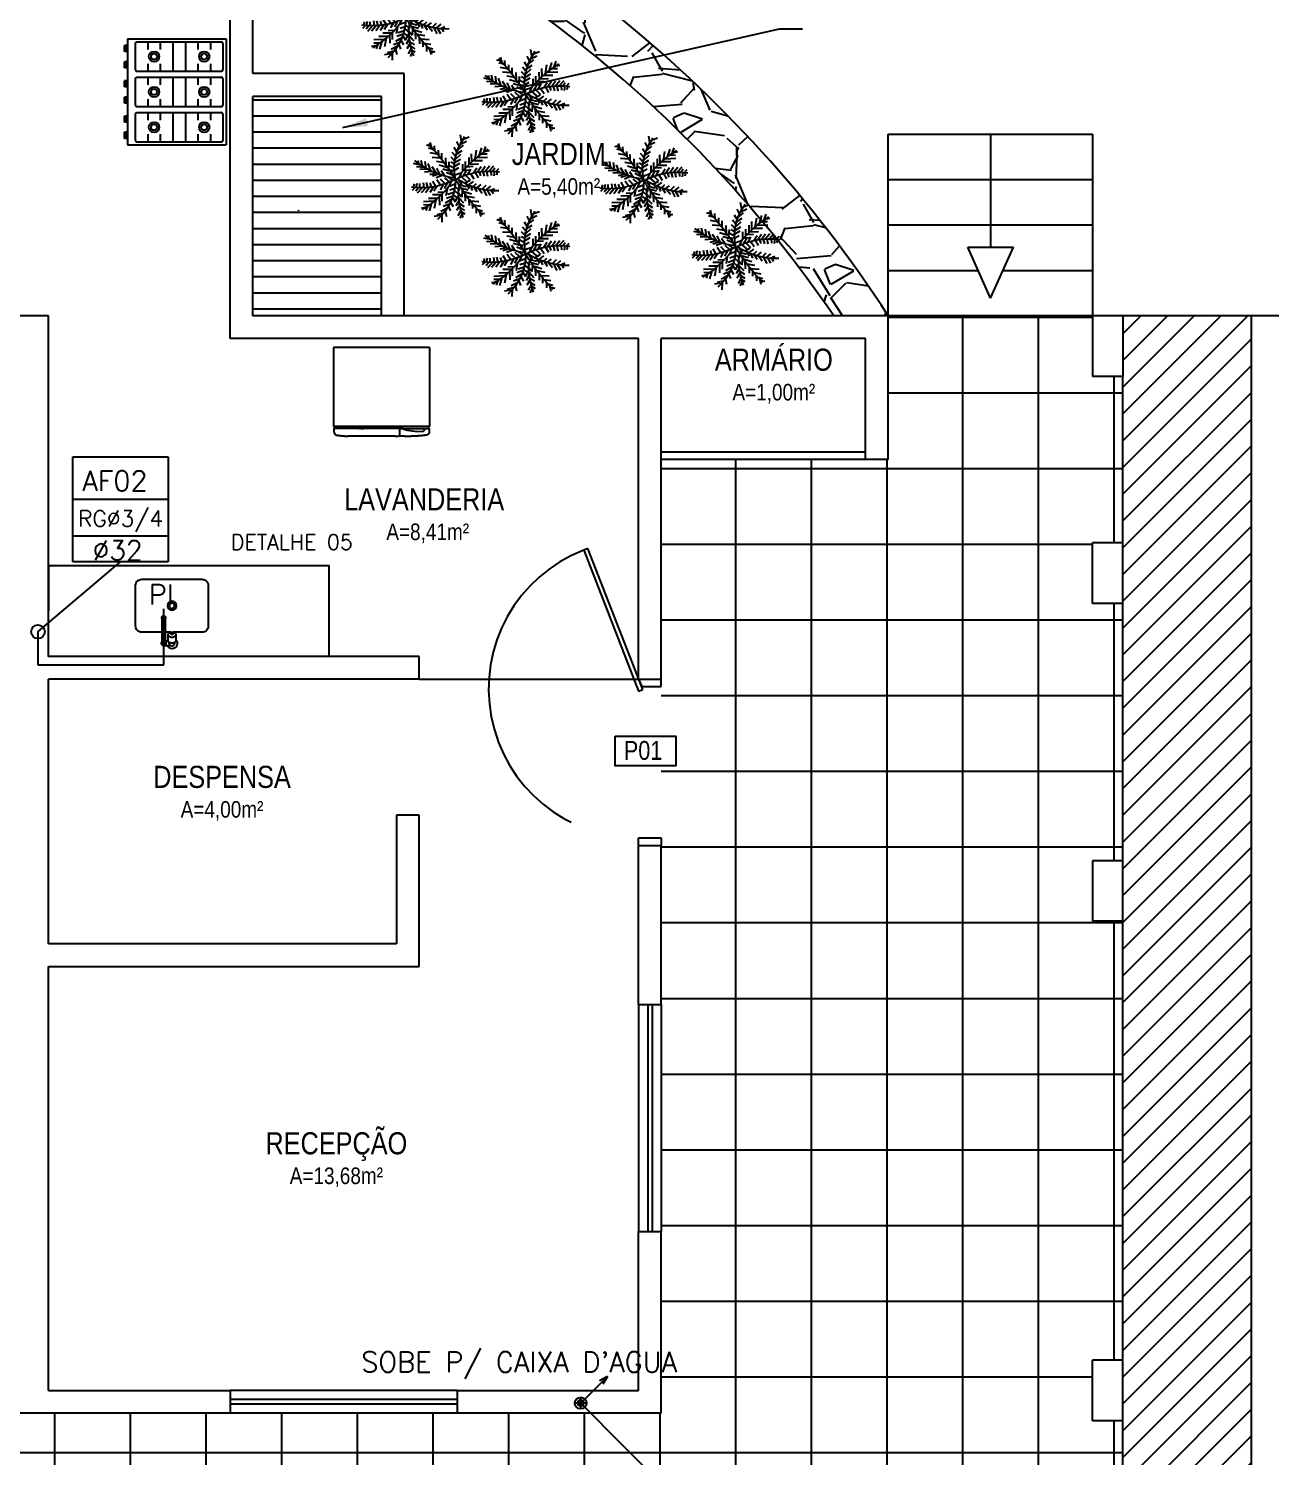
# Model space of a CAD drawing. Header units: millimetres. Extents: x 4156 to 4603, y 996 to 1078.
# Drawn here: x 4399.14 to 4408.17, y 1019.63 to 1030.01 of the extents above; entities that cross this region are included whole.
import ezdxf
from ezdxf.enums import TextEntityAlignment as Align

# ---------------------------------------------------------------- set-up
doc = ezdxf.new("R2010")
doc.units = ezdxf.units.MM
doc.header["$LTSCALE"] = 20
doc.linetypes.add('CONTINU', pattern=[0])
doc.linetypes.add('HIDDEN2', pattern=[0.1875, 0.125, -0.0625])
for name, color, linetype in [('-HIDRO', 8, 'Continuous'), ('a-pem-m', 6, 'Continuous'), ('A-PEN-W', 7, 'Continuous'), ('AF', 5, 'Continuous'), ('COTAS', 7, 'Continuous'), ('Diametro', 2, 'Continuous'), ('E-txt-g', 3, 'Continuous'), ('Prumadas_L', 1, 'Continuous'), ('Prumadas_Q', 3, 'Continuous'), ('Prumadas_T', 2, 'Continuous'), ('VE', 118, 'Continuous')]:
    doc.layers.add(name, color=color, linetype=linetype)
doc.layers.add('E-Txt-W', color=7, linetype='Continuous', lineweight=20)
doc.styles.add('F2', font='ARIALN.TTF')
doc.styles.add('REG60', font='romans.shx', dxfattribs={"width": 0.8, "height": 0.15})
doc.styles.add('REG80', font='romans.shx', dxfattribs={"width": 0.8, "height": 0.2})
doc.styles.add('ROMANS', font='romans__.ttf', dxfattribs={"height": 0.1})
doc.styles.get("Standard").update_dxf_attribs({"font": 'arial.ttf'})
doc.dimstyles.get("Standard").update_dxf_attribs({"dimtxt": 0.18, "dimasz": 0.18, "dimexe": 0.18, "dimexo": 0.0625, "dimgap": 0.09, "dimtad": 0, "dimtih": 1, "dimtoh": 1, "dimdec": 4, "dimzin": 0, "dimdsep": 46, "dimtxsty": 'Standard', "dimcen": 0.09, "dimadec": 0, "dimazin": 0, "dimtfac": 1, "dimtdec": 4, "dimtofl": 0, "dimtmove": 0, "dimatfit": 3, "dimfxl": 1, "dimtolj": 1, "dimtzin": 0, "dimarcsym": 0})

# ---------------------------------------------------------------- blocks, each defined once
blk = doc.blocks.new('FLOR2')
at = {"layer": 'VE', "color": 8}
for p, q in [((-80.3, 253.3), (-101.6, 282.1)), ((-82.6, 266.8), (-71.8, 290.5)), ((53.2, 243.8), (73.7, 286)), ((-74.7, 224.4), (-101.7, 246.3)), ((-66.3, 186.3), (-93.5, 208.1)), ((-77.5, 238.1), (-64.7, 269)), ((-69.4, 199.7), (-47.7, 241.3)), ((-61.3, 166.2), (-30.7, 213.6)), ((49.4, 200.4), (16.6, 234.2)), ((43.9, 166.6), (16.6, 210)), ((52.3, 229.2), (26.3, 258.5)), ((53.7, 258.4), (40.8, 273)), ((42.1, 157.4), (74.8, 195.4)), ((48.1, 190.9), (79.6, 229.4)), ((51.1, 215.2), (79.6, 258.5)), ((187.8, 178.2), (161.1, 191.4)), ((197.1, 193.1), (174.8, 202.3)), ((193, 186.4), (218.9, 189.4)), ((-248.3, 123.4), (-282.9, 101.8)), ((-228.8, 121.8), (-258.8, 154)), ((-209.5, 119.1), (-251.1, 97.5)), ((-171.1, 110.4), (-216.8, 98.5)), ((-195.2, 116.4), (-211.3, 146.7)), ((-143, 100.9), (-184.2, 85)), ((-157.4, 106.1), (-168.5, 136.9)), ((-128.8, 95.1), (-135.3, 128.2)), ((-101.1, 81.5), (-107.5, 115.3)), ((-57.8, 153.1), (-91, 179.1)), ((-84.2, 71.5), (-80.2, 97.5)), ((-45.4, 110.2), (-82.7, 140.9)), ((-36.3, 82.2), (-75, 107.5)), ((-50.9, 128.4), (-27.3, 174.9)), ((-39.3, 91.1), (-19.9, 146.4)), ((-30.9, 66.6), (-12.1, 113)), ((17.2, 73.9), (2, 112.9)), ((27.5, 102.9), (6.9, 146.9)), ((34.9, 127.8), (16.6, 176)), ((23.1, 89.8), (60.2, 112.9)), ((30.7, 113.1), (65.1, 137.2)), ((81.1, 61.1), (66.9, 100.4)), ((105, 81.1), (89.8, 117)), ((125.4, 100.5), (108.7, 123.5)), ((141.8, 117.9), (121.5, 144.1)), ((157.5, 136.3), (134.7, 159.9)), ((134.9, 110.4), (178, 110.1)), ((150.9, 128.4), (195.6, 131.1)), ((174.2, 158.1), (152.7, 176.1)), ((166, 147.1), (213.3, 152.2)), ((179.9, 166.3), (207.2, 166.2)), ((-190.4, -16.5), (-241.7, 10.1)), ((-162.2, -10.6), (-203.9, 23.1)), ((-138.3, -6.5), (-174.5, 20.9)), ((-110.7, 86.6), (-160.6, 77.4)), ((-104.1, -2.9), (-140.4, 24.4)), ((-91.7, 76.1), (-133.4, 59.7)), ((-79, 0.2), (-115.2, 27.6)), ((-71.4, 63.1), (-110.4, 47.3)), ((-50.4, 47.4), (-82.6, 34.3)), ((-34.8, -7.8), (-70.5, 0.7)), ((-27.9, 27.5), (-69, 0.4)), ((-61, 55.7), (-56.7, 89.9)), ((-25, 50.2), (-47.6, 61.3)), ((-18.6, 33.4), (-9.2, 79.1)), ((-11.4, 15.4), (7.9, 51.4)), ((7.7, 13.9), (7.9, 51.4)), ((17.8, -11.5), (53.6, 12.1)), ((19.5, 20.2), (55.1, 11.7)), ((28.8, 25.6), (25.9, 67.6)), ((43.6, 34.6), (82.9, 28.8)), ((54.7, 41.9), (48.8, 84.2)), ((67, 50.6), (105.8, 45.4)), ((74.5, 13.1), (115.2, -7.4)), ((97.7, 74.8), (137.5, 72.5)), ((103.6, 16.2), (129.9, 47.5)), ((115.6, 91), (160.4, 89.1)), ((122.9, 19), (159.1, -8.4)), ((127.7, 19.7), (162.5, 64.9)), ((146.8, 23), (188.6, -10.7)), ((161.6, 26), (195.9, 72.7)), ((175.1, 28.9), (226.4, 2.4)), ((189.8, 32.5), (233.7, 85.8)), ((209.1, 37.6), (258.9, 19.8)), ((228.3, 43.3), (249.4, 72.6)), ((234.1, 50.4), (269.5, 38.8)), ((256.3, 52.6), (276.4, 71.1)), ((-260.6, -36.3), (-297.5, -24.2)), ((-271.7, -40.1), (-291.8, -58.6)), ((-224.4, -25.1), (-274.3, -7.4)), ((-243.7, -30.8), (-264.8, -60.1)), ((-205.1, -20), (-249, -73.3)), ((-176.9, -13.5), (-211.2, -60.3)), ((-143.1, -7.2), (-177.8, -52.5)), ((-131, -78.5), (-175.7, -76.6)), ((-113, -62.3), (-152.8, -60)), ((-119, -3.8), (-145.3, -35)), ((-140.7, -88), (-124, -111.1)), ((-82.4, -38.1), (-121.1, -32.9)), ((-120.3, -68.7), (-105.1, -104.5)), ((-90.2, -2.9), (-116.5, -34.1)), ((-59, -22.2), (-98.2, -16.3)), ((-96.4, -48.6), (-82.2, -87.9)), ((-70, -29.4), (-64.1, -71.7)), ((-28.9, -84.6), (-68.3, -95.7)), ((-23.5, -56.8), (-61.5, -71.9)), ((-43.8, -14.7), (-40.9, -56.7)), ((-25.5, -69.9), (-13.5, -100.4)), ((-17.4, -15.4), (-5.3, -45.9)), ((5.3, -32.4), (-13.4, -78.7)), ((15.6, -54.2), (-3.2, -100.5)), ((23.9, -78.7), (4.6, -133.9)), ((9.6, -37.7), (32.3, -48.8)), ((21, -69.7), (59.6, -95)), ((32.9, -20.5), (32.1, -58.5)), ((42.4, -25.6), (71.3, -6.3)), ((50.8, -62.6), (58.9, -94.5)), ((54.4, -31.5), (57.1, -66)), ((64.2, -73.5), (111.4, -79.4)), ((66.1, -36.8), (101.2, -13.5)), ((74.6, -82.5), (81.9, -127.1)), ((80.3, -42.5), (81.7, -68.7)), ((88.6, -45.5), (126.2, -21)), ((98.9, -48.8), (111.9, -80.7)), ((109.3, -51.9), (156.4, -33)), ((128.7, -56.7), (141.8, -87.8)), ((143.9, -59.5), (181, -35.7)), ((159, -61.7), (176, -89.7)), ((173.3, -63.2), (215.7, -42.4)), ((198, -64.3), (219.9, -90.7)), ((212.6, -64.1), (249.1, -34.6)), ((232.1, -62.8), (267.9, -88.5)), ((240.1, -54.5), (268.6, -27.6)), ((-208.4, -174), (-234.3, -177)), ((-181.4, -134.6), (-228.6, -139.7)), ((-195.2, -153.8), (-222.5, -153.8)), ((-212.4, -180.7), (-190.1, -189.9)), ((-166.3, -115.9), (-211, -118.7)), ((-203.2, -165.8), (-176.5, -178.9)), ((-150.3, -97.9), (-193.3, -97.6)), ((-189.5, -145.7), (-168.1, -163.6)), ((-172.9, -123.8), (-150, -147.4)), ((-157.1, -105.4), (-136.8, -131.7)), ((-59.4, -170.6), (-98.3, -175.1)), ((-45.5, -137.8), (-81, -147.5)), ((-37.2, -114.1), (-68.5, -119.5)), ((-63.4, -178.9), (-44, -219.3)), ((-50.1, -149.5), (-40.8, -185.5)), ((-39.9, -122.1), (-27.9, -152.6)), ((-31.5, -100), (-16.7, -124.3)), ((35.5, -115.9), (12, -162.5)), ((45.9, -153.7), (15.3, -201.1)), ((30, -97.7), (67.4, -128.4)), ((42.5, -140.6), (75.6, -166.6)), ((50.9, -173.8), (78.2, -195.6)), ((87.1, -94.1), (128.1, -98.7)), ((101.9, -109), (98.1, -145.2)), ((108.6, -116.2), (149.5, -121.2)), ((120.9, -130.2), (119.1, -162.8)), ((131.2, -142.8), (171.4, -148.5)), ((137.7, -151.4), (134.9, -176.1)), ((145.5, -162.1), (177.9, -167.4)), ((-84.5, -217), (-113.5, -232.1)), ((-71.3, -194.2), (-110.7, -203.1)), ((-90.3, -226.2), (-80.6, -245)), ((-75.6, -202), (-60.4, -237.2)), ((54.1, -187.2), (32.4, -228.8)), ((62.1, -225.6), (49.4, -256.6)), ((67.3, -254.3), (56.5, -278)), ((59.4, -211.9), (86.4, -233.9)), ((64.9, -240.8), (86.2, -269.6))]:
    blk.add_line(p, q, dxfattribs=at)
for centre, radius, start, end in [((1087.9, 462.4), 1186.7, 188.51596, 202.60606), ((-486.5, 269.5), 540.3, 336.19444, 2.29873), ((-211.8, 435.3), 475.2, 295.43508, 330.98697), ((-266.2, -219.1), 342.9, 41.07899, 90.24355), ((-111.8, 349.6), 262, 304.45608, 313.28906), ((-26.8, -730.3), 732.4, 93.42053, 111.38919), ((196.4, -422.9), 475.2, 115.43508, 150.98697), ((-481.7, 27.7), 466.5, 321.34229, 356.98796), ((200.6, 278.7), 342.9, 232.59883, 281.76339), ((-1103.2, -449.9), 1186.7, 8.51596, 22.60606), ((11.4, 742.8), 732.4, 273.42053, 291.38919), ((-241, -435.3), 473.3, 32.12182, 54.73491)]:
    blk.add_arc(centre, radius, start, end, dxfattribs=at)
blk = doc.blocks.new('TXT-AMB75')
at = {"layer": 'E-txt-g', "style": 'REG80', "width": 0.8, "flags": 8}
blk.add_attdef('TXT', text='', height=0.2, dxfattribs=at).set_placement((0.005, 0.296), align=Align.CENTER)
at = {"layer": 'E-Txt-W', "style": 'REG60', "width": 0.8, "flags": 8}
blk.add_attdef('TXT', text='', height=0.15, dxfattribs=at).set_placement((0.005, 0.027), align=Align.CENTER)
blk = doc.blocks.new('Cuba coz')
at = {"color": 8}
blk.add_line((7.5, -4.5), (7.5, -2.41), dxfattribs=at)
for points in [[(13.41, -6.5), (13.41, -20, 0.414214), (17.41, -24), (44.41, -24, 0.414214), (48.41, -20), (48.41, 20, 0.414214), (44.41, 24), (17.41, 24, 0.414214), (13.41, 20), (13.41, 0.74)], [(6.7, 1.75), (6, 1.75, 0.546464), (4.41, -0.73, -0.10784), (4.5, -1.15), (4.5, -5.5)], [(11.72, 2.5), (7.96, 2.5, 0.133256), (7.32, 2.33, 0.106756), (6.71, 1.77, 0.082828), (6.34, 0.99, 0.071352), (6.19, 0, 0.071352), (6.34, -0.99, 0.082828), (6.71, -1.77, 0.106756), (7.32, -2.33, 0.133256), (7.96, -2.5), (11.72, -2.5)], [(4.41, -0.73, 0.293273), (6, -1.75), (6.7, -1.75)], [(13.41, -1), (13.41, -4.5, 0.414214)]]:
    blk.add_lwpolyline(points, format="xyb", dxfattribs=at)
for points in [[(11.72, -2.5, 0.133256), (12.36, -2.33, 0.106756), (12.97, -1.77, 0.082828), (13.35, -0.99, 0.071352), (13.49, 0, 0.071352), (13.35, 0.99, 0.082828), (12.97, 1.77, 0.106756), (12.36, 2.33, 0.133256), (11.72, 2.5, 0.133256), (11.08, 2.33, 0.106756), (10.47, 1.77, 0.082828), (10.1, 0.99, 0.071352), (9.95, 0, 0.071352), (10.1, -0.99, 0.082828), (10.47, -1.77, 0.106756), (11.08, -2.33, 0.133256)], [(12.47, 0.75, 0.133256), (12.28, 0.7, 0.106756), (12.1, 0.53, 0.082828), (11.98, 0.3, 0.071352), (11.94, 0, 0.071352), (11.98, -0.3, 0.082828), (12.1, -0.53, 0.106756), (12.28, -0.7, 0.133256), (12.47, -0.75, 0.133256), (12.66, -0.7, 0.106756), (12.85, -0.53, 0.082828), (12.96, -0.3, 0.071352), (13, 0, 0.071352), (12.96, 0.3, 0.082828), (12.85, 0.53, 0.106756), (12.66, 0.7, 0.133256)], [(6, -6.5), (23, -6.5, 1), (23, -4.5), (6, -4.5, 1)]]:
    blk.add_lwpolyline(points, format="xyb", close=True, dxfattribs=at)
for radius in [3, 1.75]:
    blk.add_circle((30.91, 0), radius, dxfattribs=at)
for centre, radius, start, end in [((6, 0), 3.5, 45.58469, 244.62307), ((6, -5.5), 1.5, 41.81031, 318.18969), ((6, 0), 3.5, 295.37693, 314.41531), ((23, -5.5), 1.25, 233.1301, 126.8699)]:
    blk.add_arc(centre, radius, start, end, dxfattribs=at)
blk = doc.blocks.new('Fogão03_6')
at = {"layer": 'a-pem-m', "color": 8}
for p, q in [((-0.35, -0.65), (-0.35, 0)), ((-0.35, 0), (0.35, 0)), ((-0.35, 0), (0.35, 0)), ((-0.35, -0.65), (-0.35, 0)), ((-0.33, -0.59), (-0.33, -0.03)), ((-0.33, -0.59), (-0.33, -0.03)), ((-0.32, -0.02), (-0.1467, -0.02)), ((-0.32, -0.02), (-0.1467, -0.02)), ((-0.1367, -0.59), (-0.1367, -0.03)), ((-0.1367, -0.59), (-0.1367, -0.03)), ((-0.0967, -0.59), (-0.0967, -0.03)), ((-0.0967, -0.59), (-0.0967, -0.03)), ((-0.0867, -0.02), (0.0867, -0.02)), ((-0.0867, -0.02), (0.0867, -0.02)), ((0.0967, -0.59), (0.0967, -0.03)), ((0.0967, -0.59), (0.0967, -0.03)), ((0.1367, -0.59), (0.1367, -0.03)), ((0.1367, -0.59), (0.1367, -0.03)), ((0.1467, -0.02), (0.32, -0.02)), ((0.1467, -0.02), (0.32, -0.02)), ((0.33, -0.59), (0.33, -0.03)), ((0.33, -0.59), (0.33, -0.03)), ((0.35, -0.65), (0.35, 0)), ((0.35, -0.65), (0.35, 0)), ((-0.33, -0.1029), (-0.28, -0.1029)), ((-0.33, -0.1029), (-0.28, -0.1029)), ((-0.33, -0.1857), (-0.28, -0.1857)), ((-0.33, -0.1857), (-0.28, -0.1857)), ((-0.1867, -0.1029), (-0.1367, -0.1029)), ((-0.1867, -0.1029), (-0.1367, -0.1029)), ((-0.1867, -0.1857), (-0.1367, -0.1857)), ((-0.1867, -0.1857), (-0.1367, -0.1857)), ((-0.0967, -0.1029), (-0.0467, -0.1029)), ((-0.0967, -0.1029), (-0.0467, -0.1029)), ((-0.0967, -0.1857), (-0.0467, -0.1857)), ((-0.0967, -0.1857), (-0.0467, -0.1857)), ((0.0467, -0.1029), (0.0967, -0.1029)), ((0.0467, -0.1029), (0.0967, -0.1029)), ((0.0467, -0.1857), (0.0967, -0.1857)), ((0.0467, -0.1857), (0.0967, -0.1857)), ((0.1367, -0.1029), (0.1867, -0.1029)), ((0.1367, -0.1029), (0.1867, -0.1029)), ((0.1367, -0.1857), (0.1867, -0.1857)), ((0.1367, -0.1857), (0.1867, -0.1857)), ((0.28, -0.1029), (0.33, -0.1029)), ((0.28, -0.1029), (0.33, -0.1029)), ((0.28, -0.1857), (0.33, -0.1857)), ((0.28, -0.1857), (0.33, -0.1857)), ((-0.33, -0.2686), (-0.1367, -0.2686)), ((-0.33, -0.2686), (-0.1367, -0.2686)), ((-0.0967, -0.2686), (0.0967, -0.2686)), ((-0.0967, -0.2686), (0.0967, -0.2686)), ((0.1367, -0.2686), (0.33, -0.2686)), ((0.1367, -0.2686), (0.33, -0.2686)), ((-0.33, -0.3514), (-0.1367, -0.3514)), ((-0.33, -0.3514), (-0.1367, -0.3514)), ((-0.0967, -0.3514), (0.0967, -0.3514)), ((-0.0967, -0.3514), (0.0967, -0.3514)), ((0.1367, -0.3514), (0.33, -0.3514)), ((0.1367, -0.3514), (0.33, -0.3514)), ((-0.33, -0.4343), (-0.28, -0.4343)), ((-0.33, -0.4343), (-0.28, -0.4343)), ((-0.1867, -0.4343), (-0.1367, -0.4343)), ((-0.1867, -0.4343), (-0.1367, -0.4343)), ((-0.0967, -0.4343), (-0.0467, -0.4343)), ((-0.0967, -0.4343), (-0.0467, -0.4343)), ((0.0467, -0.4343), (0.0967, -0.4343)), ((0.0467, -0.4343), (0.0967, -0.4343)), ((0.1367, -0.4343), (0.1867, -0.4343)), ((0.1367, -0.4343), (0.1867, -0.4343)), ((0.28, -0.4343), (0.33, -0.4343)), ((0.28, -0.4343), (0.33, -0.4343)), ((-0.33, -0.5171), (-0.28, -0.5171)), ((-0.33, -0.5171), (-0.28, -0.5171)), ((-0.1867, -0.5171), (-0.1367, -0.5171)), ((-0.1867, -0.5171), (-0.1367, -0.5171)), ((-0.0967, -0.5171), (-0.0467, -0.5171)), ((-0.0967, -0.5171), (-0.0467, -0.5171)), ((0.0467, -0.5171), (0.0967, -0.5171)), ((0.0467, -0.5171), (0.0967, -0.5171)), ((0.1367, -0.5171), (0.1867, -0.5171)), ((0.1367, -0.5171), (0.1867, -0.5171)), ((0.28, -0.5171), (0.33, -0.5171)), ((0.28, -0.5171), (0.33, -0.5171)), ((-0.35, -0.65), (0.35, -0.65)), ((-0.35, -0.65), (0.35, -0.65)), ((-0.32, -0.6), (-0.1467, -0.6)), ((-0.32, -0.6), (-0.1467, -0.6)), ((-0.3068, -0.65), (-0.3068, -0.67)), ((-0.3068, -0.65), (-0.3068, -0.67)), ((-0.2669, -0.66), (-0.3068, -0.66)), ((-0.2669, -0.66), (-0.3068, -0.66)), ((-0.2669, -0.65), (-0.2669, -0.67)), ((-0.2669, -0.65), (-0.2669, -0.67)), ((-0.1998, -0.65), (-0.1998, -0.67)), ((-0.1998, -0.65), (-0.1998, -0.67)), ((-0.1599, -0.66), (-0.1998, -0.66)), ((-0.1599, -0.66), (-0.1998, -0.66)), ((-0.1599, -0.65), (-0.1599, -0.67)), ((-0.1599, -0.65), (-0.1599, -0.67)), ((-0.0867, -0.6), (0.0867, -0.6)), ((-0.0867, -0.6), (0.0867, -0.6)), ((-0.0734, -0.65), (-0.0734, -0.67)), ((-0.0734, -0.65), (-0.0734, -0.67)), ((-0.0335, -0.66), (-0.0734, -0.66)), ((-0.0335, -0.66), (-0.0734, -0.66)), ((-0.0335, -0.65), (-0.0335, -0.67)), ((-0.0335, -0.65), (-0.0335, -0.67)), ((0.0335, -0.65), (0.0335, -0.67)), ((0.0335, -0.65), (0.0335, -0.67)), ((0.0734, -0.66), (0.0335, -0.66)), ((0.0734, -0.66), (0.0335, -0.66)), ((0.0734, -0.65), (0.0734, -0.67)), ((0.0734, -0.65), (0.0734, -0.67)), ((0.1467, -0.6), (0.32, -0.6)), ((0.1467, -0.6), (0.32, -0.6)), ((0.1599, -0.65), (0.1599, -0.67)), ((0.1599, -0.65), (0.1599, -0.67)), ((0.1998, -0.66), (0.1599, -0.66)), ((0.1998, -0.66), (0.1599, -0.66)), ((0.1998, -0.65), (0.1998, -0.67)), ((0.1998, -0.65), (0.1998, -0.67)), ((0.2669, -0.65), (0.2669, -0.67)), ((0.2669, -0.65), (0.2669, -0.67)), ((0.3067, -0.66), (0.2669, -0.66)), ((0.3067, -0.66), (0.2669, -0.66)), ((0.3067, -0.65), (0.3067, -0.67)), ((0.3067, -0.65), (0.3067, -0.67)), ((-0.2669, -0.67), (-0.3068, -0.67)), ((-0.2669, -0.67), (-0.3068, -0.67)), ((-0.1599, -0.67), (-0.1998, -0.67)), ((-0.1599, -0.67), (-0.1998, -0.67)), ((-0.0335, -0.67), (-0.0734, -0.67)), ((-0.0335, -0.67), (-0.0734, -0.67)), ((0.0734, -0.67), (0.0335, -0.67)), ((0.0734, -0.67), (0.0335, -0.67)), ((0.1998, -0.67), (0.1599, -0.67)), ((0.1998, -0.67), (0.1599, -0.67)), ((0.3067, -0.67), (0.2669, -0.67)), ((0.3067, -0.67), (0.2669, -0.67))]:
    blk.add_line(p, q, dxfattribs=at)
for centre, radius in [((-0.2333, -0.1443), 0.0341), ((-0.2333, -0.1443), 0.0341), ((-0.2333, -0.1443), 0.02), ((-0.2333, -0.1443), 0.02), ((0, -0.1443), 0.0341), ((0, -0.1443), 0.0341), ((0, -0.1443), 0.02), ((0, -0.1443), 0.02), ((0.2333, -0.1443), 0.0341), ((0.2333, -0.1443), 0.0341), ((0.2333, -0.1443), 0.02), ((0.2333, -0.1443), 0.02), ((-0.2333, -0.4757), 0.0341), ((-0.2333, -0.4757), 0.0341), ((-0.2333, -0.4757), 0.02), ((-0.2333, -0.4757), 0.02), ((0, -0.4757), 0.0341), ((0, -0.4757), 0.0341), ((0, -0.4757), 0.02), ((0, -0.4757), 0.02), ((0.2333, -0.4757), 0.0341), ((0.2333, -0.4757), 0.0341), ((0.2333, -0.4757), 0.02), ((0.2333, -0.4757), 0.02)]:
    blk.add_circle(centre, radius, dxfattribs=at)
for centre, start, end in [((-0.32, -0.03), 89.99946, 179.99964), ((-0.32, -0.03), 89.99946, 179.99964), ((-0.1467, -0.03), 359.99964, 89.99946), ((-0.1467, -0.03), 359.99964, 89.99946), ((-0.0867, -0.03), 89.99946, 179.99964), ((-0.0867, -0.03), 89.99946, 179.99964), ((0.0867, -0.03), 359.99964, 89.99946), ((0.0867, -0.03), 359.99964, 89.99946), ((0.1467, -0.03), 89.99946, 179.99964), ((0.1467, -0.03), 89.99946, 179.99964), ((0.32, -0.03), 359.99964, 89.99946), ((0.32, -0.03), 359.99964, 89.99946), ((-0.32, -0.59), 179.99964, 269.99946), ((-0.32, -0.59), 179.99964, 269.99946), ((-0.1467, -0.59), 269.99946, 359.99964), ((-0.1467, -0.59), 269.99946, 359.99964), ((-0.0867, -0.59), 179.99964, 269.99946), ((-0.0867, -0.59), 179.99964, 269.99946), ((0.0867, -0.59), 269.99946, 359.99964), ((0.0867, -0.59), 269.99946, 359.99964), ((0.1467, -0.59), 179.99964, 269.99946), ((0.1467, -0.59), 179.99964, 269.99946), ((0.32, -0.59), 269.99946, 359.99964), ((0.32, -0.59), 269.99946, 359.99964)]:
    blk.add_arc(centre, 0.01, start, end, dxfattribs=at)
blk = doc.blocks.new('GELAD-VS')
at = {"color": 8}
blk.add_line((-0.0958, -0.3127), (-0.0958, -0.3151), dxfattribs=at)
for points in [[(-0.2946, 0.2704), (0.3404, 0.2704)], [(-0.2946, 0.2704), (-0.2946, -0.2524)], [(0.3404, 0.2704), (0.3404, -0.2524)], [(-0.2946, -0.2524), (0.3404, -0.2524)], [(-0.2919, -0.2667), (-0.2919, -0.2864), (-0.2915, -0.2903), (-0.2907, -0.2942), (-0.2888, -0.2977), (-0.2861, -0.3011), (-0.2834, -0.3042), (-0.2799, -0.3062), (-0.276, -0.3077), (-0.2722, -0.3089), (-0.2687, -0.3093), (-0.2652, -0.3096), (-0.2613, -0.31), (-0.2578, -0.3104), (-0.254, -0.3108), (-0.2505, -0.3112), (-0.247, -0.3116), (-0.2432, -0.312), (-0.2397, -0.3124), (-0.2358, -0.3127), (-0.2323, -0.3131), (-0.2285, -0.3131), (-0.225, -0.3135), (-0.2211, -0.3139), (-0.2176, -0.3143), (-0.2138, -0.3147), (-0.2103, -0.3147), (-0.2064, -0.3151), (-0.2029, -0.3151), (-0.1991, -0.3154), (-0.1956, -0.3154), (-0.1917, -0.3158), (-0.1882, -0.3158), (-0.1844, -0.3158), (-0.1809, -0.3162), (-0.177, -0.3162), (-0.1735, -0.3162), (-0.1697, -0.3166), (-0.1662, -0.3166), (-0.1623, -0.3166), (-0.1588, -0.3166), (-0.155, -0.3166), (-0.1515, -0.3166), (-0.1476, -0.3166), (-0.1442, -0.3166), (-0.1403, -0.3166), (-0.1368, -0.3166), (-0.1329, -0.3166), (-0.1295, -0.3162), (-0.1256, -0.3162), (-0.1221, -0.3162), (-0.1182, -0.3158), (-0.1148, -0.3158), (-0.1109, -0.3158), (-0.1074, -0.3154), (-0.1039, -0.3154), (-0.1001, -0.3151), (-0.0958, -0.3151)], [(-0.2899, -0.2648), (-0.2899, -0.2648), (-0.2899, -0.2648), (-0.2899, -0.2648), (-0.2899, -0.2648), (-0.2899, -0.2648), (-0.2899, -0.2648), (-0.2907, -0.2648), (-0.2911, -0.2652), (-0.2915, -0.2659), (-0.2915, -0.2663), (-0.2915, -0.2663), (-0.2915, -0.2663), (-0.2915, -0.2663), (-0.2915, -0.2663), (-0.2915, -0.2667)], [(-0.1237, -0.2648), (-0.2899, -0.2648)], [(-0.2861, -0.2524), (-0.2861, -0.2648)], [(-0.2636, -0.2648), (-0.2636, -0.2648), (-0.2636, -0.2648), (-0.2636, -0.2648), (-0.2636, -0.2648), (-0.2636, -0.2648), (-0.2636, -0.2648), (-0.2636, -0.2648), (-0.2636, -0.2648)], [(-0.2617, -0.2667), (-0.2617, -0.2663), (-0.2621, -0.2663), (-0.2621, -0.2659), (-0.2621, -0.2659), (-0.2625, -0.2656), (-0.2625, -0.2656), (-0.2625, -0.2652), (-0.2629, -0.2652), (-0.2633, -0.2648), (-0.2633, -0.2648), (-0.2636, -0.2648), (-0.2636, -0.2648)], [(-0.2617, -0.2667), (-0.2617, -0.2687)], [(-0.249, -0.2826), (-0.2513, -0.2822), (-0.254, -0.2814), (-0.2563, -0.2799), (-0.2582, -0.2779), (-0.2598, -0.276), (-0.2609, -0.2737), (-0.2617, -0.271), (-0.2617, -0.2687)], [(-0.1124, -0.2648), (-0.1457, -0.2748), (-0.1797, -0.281), (-0.2145, -0.2837), (-0.249, -0.2826)], [(-0.1237, -0.2648), (-0.1221, -0.2648), (-0.1209, -0.2648), (-0.1194, -0.2648), (-0.119, -0.2648), (-0.1182, -0.2648)], [(-0.1209, -0.2648), (-0.1221, -0.2648)], [(-0.1182, -0.2648), (-0.1182, -0.2648)], [(-0.1124, -0.2648), (-0.1128, -0.2648), (-0.1128, -0.2648), (-0.1132, -0.2648), (-0.1136, -0.2648), (-0.114, -0.2648), (-0.1144, -0.2648), (-0.1148, -0.2648), (-0.1155, -0.2648), (-0.1163, -0.2648), (-0.1171, -0.2648), (-0.1182, -0.2648), (-0.1182, -0.2648)], [(-0.1182, -0.2648), (-0.1182, -0.2648)], [(-0.1124, -0.2648), (-0.0958, -0.2648)], [(-0.0966, -0.2648), (-0.1124, -0.2648), (-0.1124, -0.2648), (-0.1124, -0.2648), (-0.1124, -0.2648), (-0.1124, -0.2648)], [(-0.0966, -0.2648), (-0.0966, -0.2648), (-0.0966, -0.2648), (-0.0966, -0.2648), (-0.0966, -0.2648), (-0.0966, -0.2648), (-0.0966, -0.2648), (-0.0966, -0.2648), (-0.0966, -0.2648), (-0.0966, -0.2648), (-0.0966, -0.2648), (-0.0966, -0.2648), (-0.0966, -0.2648)], [(-0.0958, -0.2648), (0.3404, -0.2648)], [(-0.0958, -0.2648), (-0.0958, -0.2648), (-0.0958, -0.2648), (-0.0958, -0.2648), (-0.0958, -0.2659)], [(-0.0958, -0.2648), (-0.0958, -0.2659)], [(-0.0958, -0.2648), (-0.0958, -0.3093)], [(-0.0958, -0.2648), (-0.0958, -0.3139), (-0.0958, -0.3093)], [(-0.0958, -0.2659), (-0.0958, -0.3081)], [(-0.0958, -0.2675), (-0.0958, -0.2667)], [(-0.0656, -0.2648), (-0.0656, -0.2648), (-0.0656, -0.2648), (-0.0656, -0.2648), (-0.0656, -0.2648), (-0.0656, -0.2648), (-0.0656, -0.2648), (-0.0656, -0.2648), (-0.0656, -0.2648), (-0.0656, -0.2648), (-0.0656, -0.2648), (-0.0656, -0.2648), (-0.0656, -0.2648), (-0.0656, -0.2648), (-0.0656, -0.2648), (-0.0656, -0.2648), (-0.0656, -0.2648), (-0.0656, -0.2648), (-0.0656, -0.2648), (-0.0656, -0.2648), (-0.0656, -0.2648)], [(0.1583, -0.2648), (0.1416, -0.2648)], [(0.1424, -0.2648), (0.1583, -0.2648), (0.1583, -0.2648), (0.1583, -0.2648), (0.1583, -0.2648), (0.1583, -0.2648)], [(0.1583, -0.2648), (0.1583, -0.2648), (0.1587, -0.2648), (0.1587, -0.2648), (0.1594, -0.2648), (0.1598, -0.2648), (0.1602, -0.2648), (0.1606, -0.2648), (0.1614, -0.2648), (0.1621, -0.2648), (0.1629, -0.2648), (0.1637, -0.2648), (0.1641, -0.2648)], [(0.1641, -0.2648), (0.1641, -0.2648)], [(0.1641, -0.2648), (0.1641, -0.2648)], [(0.1691, -0.2648), (0.1679, -0.2648), (0.1668, -0.2648), (0.1652, -0.2648), (0.1648, -0.2648), (0.1641, -0.2648)], [(0.1668, -0.2648), (0.1679, -0.2648)], [(0.1691, -0.2648), (0.3358, -0.2648)], [(0.3095, -0.2648), (0.3095, -0.2648), (0.3095, -0.2648), (0.3095, -0.2648), (0.3095, -0.2648), (0.3095, -0.2648), (0.3095, -0.2648)], [(0.3319, -0.2524), (0.3319, -0.2648)], [(0.3377, -0.2663), (0.3377, -0.2663), (0.3377, -0.2663), (0.3377, -0.2663), (0.3377, -0.2663), (0.3377, -0.2663), (0.3377, -0.2663), (0.3377, -0.2659), (0.3373, -0.2652), (0.3365, -0.2648), (0.3362, -0.2648), (0.3362, -0.2648), (0.3362, -0.2648), (0.3362, -0.2648), (0.3362, -0.2648), (0.3362, -0.2648)], [(0.3377, -0.2667), (0.3377, -0.2864)], [(-0.0958, -0.3081), (-0.0958, -0.3081), (-0.0958, -0.3085)], [(-0.0958, -0.3112), (-0.0958, -0.3108), (-0.0958, -0.3108), (-0.0958, -0.3108), (-0.0958, -0.3108), (-0.0958, -0.3104), (-0.0958, -0.3104), (-0.0958, -0.31), (-0.0958, -0.31), (-0.0958, -0.31), (-0.0958, -0.3096), (-0.0958, -0.3093), (-0.0958, -0.3089), (-0.0958, -0.3089), (-0.0958, -0.3085), (-0.0958, -0.3081)], [(-0.0958, -0.3093), (-0.0958, -0.3096)], [(-0.0958, -0.31), (-0.0958, -0.3108)], [(-0.0958, -0.3108), (-0.0958, -0.3112)], [(-0.0958, -0.3112), (-0.0958, -0.3139)], [(-0.0958, -0.312), (-0.0958, -0.3124)], [(-0.0958, -0.3127), (-0.0958, -0.3131)], [(-0.0796, -0.3143), (-0.0838, -0.3143), (-0.0958, -0.3139), (-0.0958, -0.3139)], [(-0.066, -0.3143), (-0.0711, -0.3143), (-0.0796, -0.3143)], [(-0.066, -0.3143), (0.245, -0.3154)], [(0.2194, -0.3162), (0.2194, -0.3162)], [(0.2267, -0.3162), (0.2267, -0.3162)], [(0.318, -0.3089), (0.3145, -0.3093), (0.311, -0.3096), (0.3072, -0.31), (0.3037, -0.3104), (0.2998, -0.3108), (0.2963, -0.3112), (0.2925, -0.3116), (0.289, -0.312), (0.2855, -0.3124), (0.2816, -0.3127), (0.2782, -0.3131), (0.2743, -0.3131), (0.2704, -0.3135), (0.2669, -0.3139), (0.2631, -0.3143), (0.2596, -0.3147), (0.2561, -0.3147), (0.2522, -0.3151), (0.2488, -0.3151), (0.245, -0.3154)], [(0.3377, -0.2864), (0.3373, -0.2903), (0.3362, -0.2942), (0.3346, -0.2977), (0.3319, -0.3011), (0.3288, -0.3042), (0.3253, -0.3062), (0.3219, -0.3077), (0.318, -0.3089)]]:
    blk.add_lwpolyline(points, dxfattribs=at)
blk = doc.blocks.new('Seta')
at = {"layer": 'AF'}
blk.add_hatch(color=256, dxfattribs=at).paths.add_polyline_path([(-0.11, 0), (-0.11, -0.01), (0, -0.01), (0, -0.03), (0.05, 0), (0, 0.02), (0, 0)])
for p, q in [((0, 0), (-0.11, 0)), ((-0.11, -0.01), (-0.11, 0)), ((0.05, 0), (0, 0.02)), ((0, 0.02), (0, 0)), ((0, -0.01), (-0.11, -0.01)), ((0.05, 0), (0, -0.03)), ((0, -0.01), (0, -0.03))]:
    blk.add_line(p, q, dxfattribs=at)
blk = doc.blocks.new('CIRCULOS')
at = {"layer": 'COTAS'}
for p, q in [((-4, 0), (4, 0)), ((0, 4), (0, -4))]:
    blk.add_line(p, q, dxfattribs=at)
for radius in [2, 1]:
    blk.add_circle((0, 0), radius, dxfattribs=at)

msp = doc.modelspace()

# ---------------------------------------------------------------- hatches: boundary and pattern name
at = {"layer": '-HIDRO'}
h = msp.add_hatch(dxfattribs=at)
h.set_pattern_fill('GRAVEL', color=256, scale=1.1, style=0)
h.set_pattern_definition([(228.0128, (2081.87633, 526.86225), (-8.7999980554, -9.9000014758), [0.1479896, -14.6509968]), (184.9697, (2081.77733, 526.752247), (13.2000011567, 1.0999904377), [0.2539548, -25.1415175]), (132.5104, (2081.52433, 526.73025), (10.9999897902, -12.1000095413), [0.1790668, -17.7276352]), (267.2737, (2081.09533, 526.45525), (1.0999956195, 22.0000003245), [0.2312618, -22.8949138]), (292.8337, (2081.08433, 526.22425), (-5.500010896, 13.199996053), [0.2267705, -22.4503103]), (357.2737, (2081.17233, 526.01525), (-22.0000003245, 1.0999956195), [0.2312618, -22.8949138]), (37.6942, (2081.40333, 526.004247), (-14.3000080802, -10.9999894457), [0.3058319, -30.2773339]), (72.2553, (2081.64533, 526.191247), (7.700011839, 24.1999958544), [0.2887368, -28.5849531]), (121.4296, (2081.73333, 526.466247), (-8.8000090576, 14.2999945401), [0.232045, -22.9724803]), (175.2364, (2081.61233, 526.66425), (12.100001041, -1.099990686), [0.2649152, -12.9808393]), (222.3974, (2081.34833, 526.686247), (-13.2000080862, -12.0999912902), [0.3425928, -33.9167125]), (138.8141, (2082.18433, 526.44425), (-7.7000032415, 6.5999970447), [0.1169311, -11.5762284]), (171.4692, (2082.09633, 526.52125), (14.2999981133, -2.200008701), [0.2224607, -22.0236621]), (225, (2081.8763, 526.55425), (-4e-16, -1.10000034), [0.1555631, -1.4000712]), (203.1986, (2081.79933, 526.68625), (5.499999704, 2.200001458), [0.0837738, -8.2935765]), (291.8014, (2081.72233, 526.65325), (-1.099999902, 3.3000003), [0.1184733, -5.8052082]), (30.9638, (2081.76633, 526.54325), (3.299997825, 2.200002732), [0.1924219, -6.2216253]), (161.5651, (2081.93133, 526.64225), (2.20000048, -1.099998244), [0.1391401, -3.3393657]), (16.3895, (2081.08433, 526.65325), (11.0000024183, 3.2999919808), [0.19492, -19.2971295]), (70.3462, (2081.27133, 526.70825), (-4.399994772, -12.1000023492), [0.1635271, -16.1891488]), (293.1986, (2081.93133, 526.86225), (-2.200001458, 5.499999704), [0.1675465, -8.2098038]), (343.6105, (2081.99733, 526.70825), (-11.0000024183, 3.2999919808), [0.19492, -19.2971295]), (339.444, (2081.08433, 525.97125), (-5.500002029, 2.199995596), [0.187968, -9.2104364]), (294.7751, (2081.26033, 525.90525), (-5.4999914082, 12.100003764), [0.1574958, -15.5921073]), (66.8014, (2081.94233, 525.76225), (2.200001458, 5.499999704), [0.1675465, -8.2098038]), (17.354, (2082.00833, 525.91625), (-14.300002221, -4.3999939525), [0.1843941, -18.2549664]), (69.444, (2081.40333, 525.76225), (-2.199995596, -5.500002029), [0.093984, -9.3044204]), (101.3099, (2081.87633, 525.76225), (-1.099997395, 4.400000827), [0.056089, -5.5528319]), (165.9638, (2081.86533, 525.81725), (3.3000006, -1.099997863), [0.2267705, -4.308645]), (186.009, (2081.64533, 525.87225), (10.999999726, 1.0999992492), [0.210155, -20.8053153]), (303.6901, (2081.76633, 526.44425), (-1.100001468, 2.199999514), [0.1586442, -3.8074619]), (353.1572, (2081.85433, 526.312247), (18.699999302, -2.2000087977), [0.2769734, -27.4203193]), (60.9454, (2082.12933, 526.27925), (-4.40000003, -7.700000423), [0.1132516, -11.2119414]), (90, (2082.1843, 526.3782), (-1.1, 1.1), [0.066, -1.034]), (120.2564, (2081.62333, 525.90525), (4.3999943755, -7.7000027014), [0.1528164, -15.128872]), (48.0128, (2081.54633, 526.03725), (8.7999980554, 9.9000014758), [0.2959792, -14.5030072]), (360, (2081.7443, 526.2572), (1.1, 1.1), [0.286, -0.814]), (325.3048, (2082.03033, 526.25725), (-10.9999936849, 7.7000094706), [0.1739254, -17.2186014]), (254.0546, (2082.17333, 526.15825), (-1.099999878, -4.400000139), [0.1601622, -7.8479588]), (207.646, (2082.12933, 526.004247), (-20.8999953879, -11.0000084845), [0.2607715, -25.8164214]), (175.4261, (2081.89833, 525.883247), (-14.30000061414, 1.0999942813), [0.2758789, -27.3119814])])
h.paths.add_polyline_path([(4400.772, 1031.608), (4400.772, 1031.256, -0.152148), (4404.996, 1027.923), (4405.392, 1027.923, 0.161726)])
at = {"layer": '-HIDRO', "linetype": 'Continuous'}
h = msp.add_hatch(dxfattribs=at)
h.set_pattern_fill('ANSI31', color=256, scale=0.935, angle=135, style=0)
h.set_pattern_definition([(180, (2081.08433, 525.76225), (-4e-17, -0.116875), [])])
h.paths.add_polyline_path([(4401.707, 1029.518), (4400.772, 1029.518), (4400.772, 1027.923), (4401.707, 1027.923)])
at = {"layer": '-HIDRO'}
h = msp.add_hatch(dxfattribs=at)
h.set_pattern_fill('ANSI37,_O', color=256, scale=4.4, angle=45)
h.set_pattern_definition([(90, (2081.08433, 525.76225), (-0.55, 3e-16), []), (180, (2081.08433, 525.76225), (-3e-16, -0.55), [])])
h.paths.add_polyline_path([(4407.097, 1019.893), (4406.877, 1019.893), (4406.877, 1020.333), (4407.097, 1020.333), (4407.097, 1023.523), (4406.877, 1023.523), (4406.877, 1023.963), (4407.097, 1023.963), (4407.097, 1025.833), (4406.877, 1025.833), (4406.877, 1026.273), (4407.097, 1026.273), (4407.097, 1027.483), (4406.877, 1027.483), (4406.877, 1027.923), (4405.392, 1027.923), (4405.392, 1026.878), (4403.742, 1026.878), (4403.742, 1019.948), (4395.712, 1019.948), (4395.712, 1027.923), (4394.777, 1027.923), (4394.777, 1018.188), (4395.932, 1018.188), (4395.932, 1016.978), (4396.152, 1016.978), (4396.152, 1016.758), (4399.397, 1016.758), (4399.397, 1016.978), (4399.837, 1016.978), (4399.837, 1016.758), (4403.522, 1016.758), (4403.522, 1016.978), (4403.962, 1016.978), (4403.962, 1016.758), (4406.657, 1016.758), (4406.657, 1016.978), (4406.877, 1016.978), (4406.877, 1017.198), (4407.097, 1017.198)])
at = {"layer": '-HIDRO', "linetype": 'Continuous'}
h = msp.add_hatch(dxfattribs=at)
h.set_pattern_fill('ANSI31', color=256, scale=0.66, style=0)
h.set_pattern_definition([(45, (2081.08433, 525.76225), (-0.0972271824, 0.0972271824), [])])
h.paths.add_polyline_path([(4408.032, 1027.923), (4407.097, 1027.923), (4407.097, 1016.768), (4408.032, 1016.758)])

# ---------------------------------------------------------------- linework, layer by layer
for p, q in [((4400.772, 1029.683), (4400.772, 1031.608)), ((4400.607, 1027.758), (4400.607, 1031.443)), ((4400.772, 1027.923), (4400.772, 1029.518)), ((4405.392, 1029.243), (4406.877, 1029.243)), ((4405.392, 1027.923), (4405.392, 1029.243)), ((4406.135, 1029.243), (4406.135, 1028.422)), ((4406.877, 1029.243), (4406.877, 1027.923)), ((4405.392, 1028.913), (4406.877, 1028.913)), ((4405.392, 1028.583), (4406.877, 1028.583)), ((4406.135, 1028.051), (4405.969, 1028.422)), ((4405.969, 1028.422), (4406.301, 1028.422)), ((4406.135, 1028.051), (4406.301, 1028.422)), ((4405.392, 1028.253), (4406.044, 1028.253)), ((4406.225, 1028.253), (4406.877, 1028.253)), ((4399.287, 1027.923), (4395.877, 1027.923)), ((4399.287, 1025.448), (4399.287, 1027.923)), ((4401.872, 1027.923), (4400.772, 1027.923)), ((4405.392, 1027.923), (4401.872, 1027.923)), ((4405.392, 1026.878), (4405.392, 1027.923)), ((4406.877, 1027.923), (4405.392, 1027.923)), ((4405.392, 1027.923), (4406.877, 1027.923)), ((4407.097, 1027.923), (4406.877, 1027.923)), ((4406.877, 1027.923), (4406.877, 1027.483)), ((4408.032, 1027.923), (4407.097, 1027.923)), ((4407.097, 1027.923), (4407.097, 1027.483)), ((4408.032, 1016.923), (4408.032, 1027.923)), ((4414.192, 1027.923), (4408.032, 1027.923)), ((4403.577, 1027.758), (4400.607, 1027.758)), ((4403.577, 1025.283), (4403.577, 1027.758)), ((4403.742, 1025.283), (4403.742, 1027.758)), ((4405.227, 1027.758), (4403.742, 1027.758)), ((4405.227, 1027.758), (4403.742, 1027.758)), ((4405.227, 1026.878), (4405.227, 1027.758)), ((4407.097, 1027.483), (4406.877, 1027.483)), ((4407.097, 1026.273), (4407.097, 1027.483)), ((4405.227, 1026.933), (4403.742, 1026.933)), ((4405.227, 1026.878), (4403.742, 1026.878)), ((4405.392, 1026.878), (4405.227, 1026.878)), ((4407.097, 1026.273), (4406.877, 1026.273)), ((4406.877, 1025.833), (4406.877, 1026.273)), ((4407.097, 1025.833), (4407.097, 1026.273)), ((4407.097, 1025.833), (4406.877, 1025.833)), ((4407.097, 1023.963), (4407.097, 1025.833)), ((4401.982, 1025.448), (4399.287, 1025.448)), ((4401.982, 1025.283), (4401.982, 1025.448)), ((4399.287, 1023.358), (4399.287, 1025.283)), ((4401.982, 1025.283), (4399.287, 1025.283)), ((4401.982, 1025.283), (4403.577, 1025.283)), ((4401.982, 1024.293), (4401.817, 1024.293)), ((4401.817, 1024.293), (4401.817, 1023.358)), ((4401.982, 1023.193), (4401.982, 1024.293)), ((4403.577, 1022.918), (4403.577, 1024.073)), ((4403.742, 1022.918), (4403.742, 1024.073)), ((4407.097, 1023.963), (4406.877, 1023.963)), ((4406.877, 1023.963), (4406.877, 1023.523)), ((4407.097, 1023.523), (4407.097, 1023.963)), ((4399.287, 1023.358), (4399.287, 1023.523)), ((4407.097, 1023.523), (4406.877, 1023.523)), ((4407.097, 1020.333), (4407.097, 1023.523)), ((4401.817, 1023.358), (4399.287, 1023.358)), ((4399.287, 1020.113), (4399.287, 1023.193)), ((4399.287, 1023.193), (4401.982, 1023.193)), ((4407.097, 1019.948), (4407.097, 1022.258)), ((4403.577, 1020.113), (4403.577, 1021.268)), ((4403.742, 1019.948), (4403.742, 1021.268)), ((4407.097, 1020.333), (4406.877, 1020.333)), ((4406.877, 1019.893), (4406.877, 1020.333)), ((4407.097, 1019.893), (4407.097, 1020.333)), ((4399.287, 1020.113), (4400.607, 1020.113)), ((4402.257, 1020.113), (4403.577, 1020.113)), ((4400.607, 1019.948), (4397.197, 1019.948)), ((4403.742, 1019.948), (4402.257, 1019.948)), ((4407.097, 1019.893), (4406.877, 1019.893)), ((4407.097, 1017.198), (4407.097, 1019.893))]:
    msp.add_line(p, q, dxfattribs=at)
at = {"layer": '-HIDRO'}
for p, q in [((4401.872, 1029.683), (4400.772, 1029.683)), ((4401.872, 1027.923), (4401.872, 1029.683)), ((4401.707, 1029.518), (4400.772, 1029.518)), ((4401.707, 1027.923), (4401.707, 1029.518)), ((4403.577, 1022.918), (4403.742, 1022.918)), ((4403.577, 1022.918), (4403.577, 1021.268)), ((4403.643, 1022.918), (4403.643, 1021.268)), ((4403.676, 1022.918), (4403.676, 1021.268)), ((4403.742, 1022.918), (4403.742, 1021.268)), ((4403.577, 1021.268), (4403.742, 1021.268)), ((4402.257, 1020.113), (4400.607, 1020.113)), ((4402.257, 1020.047), (4400.607, 1020.047)), ((4402.257, 1020.014), (4400.607, 1020.014)), ((4402.257, 1019.948), (4400.607, 1019.948))]:
    msp.add_line(p, q, dxfattribs=at)
at = {"layer": '-HIDRO', "linetype": 'HIDDEN2'}
for p, q in [((4403.577, 1025.283), (4403.742, 1025.283)), ((4403.577, 1024.073), (4403.742, 1024.073)), ((4400.607, 1020.113), (4400.607, 1019.948)), ((4402.257, 1020.113), (4402.257, 1019.948))]:
    msp.add_line(p, q, dxfattribs=at)
at = {"layer": '-HIDRO'}
msp.add_lwpolyline([(4379.696, 1071.919, 0.099318), (4377.446, 1031.996, 0.188246), (4401.232, 999.488)], format="xyb", dxfattribs=at)
at = {"layer": '-HIDRO', "linetype": 'Continuous'}
for points in [[(4380.832, 1071.919, 0.099873), (4378.526, 1032.216, 0.183533), (4401.047, 1000.919)], [(4380.958, 1071.754, 0.099477), (4378.688, 1032.249, 0.184298), (4401.292, 1000.952)]]:
    msp.add_lwpolyline(points, format="xyb", dxfattribs=at)
at = {"layer": '-HIDRO', "linetype": 'HIDDEN2'}
msp.add_lwpolyline([(4403.608, 1025.207), (4403.209, 1026.232), (4403.178, 1026.22), (4403.577, 1025.195)], close=True, dxfattribs=at)
at = {"layer": '-HIDRO', "linetype": 'CONTINU'}
msp.add_lwpolyline([(4399.291, 1026.108), (4401.325, 1026.108), (4401.325, 1025.448), (4399.287, 1025.448)], close=True, dxfattribs=at)
at = {"layer": '-HIDRO', "linetype": 'HIDDEN2'}
for points in [[(4403.577, 1025.283), (4403.6, 1025.228), (4403.742, 1025.228), (4403.742, 1025.283)], [(4403.577, 1024.073), (4403.577, 1024.128), (4403.742, 1024.128), (4403.742, 1024.073)]]:
    msp.add_lwpolyline(points, dxfattribs=at)
at = {"layer": '-HIDRO'}
msp.add_lwpolyline([(4403.407, 1024.867), (4403.847, 1024.867), (4403.847, 1024.653), (4403.407, 1024.653)], close=True, dxfattribs=at)
for radius, start, end in [(9.374, 33.0501, 69.7968), (9.044, 34.4212, 69.0256)]:
    msp.add_arc((4397.535, 1022.811), radius, start, end, dxfattribs=at)
at = {"layer": '-HIDRO', "linetype": 'HIDDEN2'}
msp.add_arc((4403.57, 1025.211), 1.083, 111.2236, 270.3786, dxfattribs=at)
for p, q in [((4403.156, 1020.021), (4403.35, 1020.215)), ((4403.35, 1020.215), (4403.293, 1020.182)), ((4403.35, 1020.215), (4403.317, 1020.158))]:
    msp.add_line(p, q)
msp.add_ellipse((4403.156, 1020.021), major_axis=(0.0301, 0.0301), ratio=1, start_param=0.785398, end_param=7.068583)
at = {"layer": 'AF'}
for p, q in [((4400.126, 1025.386), (4400.126, 1025.793)), ((4399.211, 1025.627), (4399.211, 1025.386)), ((4399.211, 1025.386), (4400.126, 1025.386)), ((4411.348, 1011.786), (4403.156, 1020.021))]:
    msp.add_line(p, q, dxfattribs=at)
msp.add_circle((4399.211, 1025.627), 0.0495, dxfattribs=at)
at = {"layer": 'Prumadas_L'}
for p, q in [((4399.464, 1026.59, 3.614), (4400.158, 1026.59, 3.614)), ((4399.464, 1026.324, 3.614), (4400.158, 1026.324, 3.614)), ((4399.211, 1025.627), (4399.811, 1026.135, 3.614))]:
    msp.add_line(p, q, dxfattribs=at)
at = {"layer": 'Prumadas_Q'}
for p, q in [((4399.464, 1026.897, 3.614), (4400.158, 1026.897, 3.614)), ((4399.464, 1026.135, 3.614), (4399.464, 1026.897, 3.614)), ((4400.158, 1026.897, 3.614), (4400.158, 1026.135, 3.614)), ((4400.158, 1026.135, 3.614), (4399.464, 1026.135, 3.614))]:
    msp.add_line(p, q, dxfattribs=at)

# ---------------------------------------------------------------- block references
at = {"layer": '-HIDRO', "ltscale": 0.35, "extrusion": (0, 0, -1), "xscale": 0.001117424873977666, "yscale": 0.001117424873977666, "zscale": -0.001117424873977666, "rotation": 306.8674586725334}
for p in [(-4401.885, 1030.079), (-4402.757, 1029.523), (-4402.246, 1028.903), (-4403.615, 1028.895), (-4402.757, 1028.361), (-4404.283, 1028.411)]:
    msp.add_blockref('FLOR2', p, dxfattribs=at)
at = {"layer": '-HIDRO', "linetype": 'Continuous', "xscale": 1.1, "yscale": 1.1, "zscale": 1.1, "rotation": 269.9999999999999}
msp.add_blockref('Fogão03_6', (4400.578, 1029.55), dxfattribs=at)
at = {"layer": '-HIDRO'}
ref = msp.add_blockref('TXT-AMB75', (4402.993, 1028.781), dxfattribs=dict(at, xscale=0.8019000000000002, yscale=0.8019000000000002, zscale=0.8019000000000002))
ref.add_attrib('TXT', 'JARDIM', dxfattribs={"layer": 'E-txt-g', "color": 2, "height": 0.1604, "style": 'F2'}).set_placement((4402.997, 1029.019), align=Align.CENTER)
ref.add_attrib('TXT', 'A=5,40m²', dxfattribs={"layer": 'E-Txt-W', "height": 0.1203, "style": 'F2'}).set_placement((4402.997, 1028.803), align=Align.CENTER)
for name, p, xscale, yscale, zscale in [('Seta', (4401.104, 1028.687), 0.01681679999998471, 0.01681679999998471, 0.01681679999998471), ('GELAD-VS', (4401.734, 1027.395), -1.1, 1.1, 1.1)]:
    msp.add_blockref(name, p, dxfattribs=dict(at, xscale=xscale, yscale=yscale, zscale=zscale))
ref = msp.add_blockref('TXT-AMB75', (4404.556, 1027.286), dxfattribs=dict(at, xscale=0.8019000000000002, yscale=0.8019000000000002, zscale=0.8019000000000002))
ref.add_attrib('TXT', 'ARMÁRIO', dxfattribs={"layer": 'E-txt-g', "color": 2, "height": 0.1604, "style": 'F2'}).set_placement((4404.56, 1027.524), align=Align.CENTER)
ref.add_attrib('TXT', 'A=1,00m²', dxfattribs={"layer": 'E-Txt-W', "height": 0.1203, "style": 'F2'}).set_placement((4404.56, 1027.308), align=Align.CENTER)
ref = msp.add_blockref('TXT-AMB75', (4402.04, 1026.271), dxfattribs=dict(at, xscale=0.8019000000000002, yscale=0.8019000000000002, zscale=0.8019000000000002))
ref.add_attrib('TXT', 'LAVANDERIA ', dxfattribs={"layer": 'E-txt-g', "color": 2, "height": 0.16038, "style": 'F2'}).set_placement((4402.044, 1026.509), align=Align.CENTER)
ref.add_attrib('TXT', 'A=8,41m²', dxfattribs={"layer": 'E-Txt-W', "height": 0.1203, "style": 'F2'}).set_placement((4402.044, 1026.293), align=Align.CENTER)
at = {"layer": '-HIDRO', "xscale": -0.011, "yscale": 0.011, "zscale": 0.011, "rotation": 270}
msp.add_blockref('Cuba coz', (4400.185, 1025.476, -6.968), dxfattribs=at)
at = {"layer": '-HIDRO'}
ref = msp.add_blockref('TXT-AMB75', (4400.544, 1024.254), dxfattribs=dict(at, xscale=0.8019000000000002, yscale=0.8019000000000002, zscale=0.8019000000000002))
ref.add_attrib('TXT', 'DESPENSA', dxfattribs={"layer": 'E-txt-g', "color": 2, "height": 0.1604, "style": 'F2'}).set_placement((4400.549, 1024.492), align=Align.CENTER)
ref.add_attrib('TXT', 'A=4,00m²', dxfattribs={"layer": 'E-Txt-W', "height": 0.1203, "style": 'F2'}).set_placement((4400.549, 1024.276), align=Align.CENTER)
ref = msp.add_blockref('TXT-AMB75', (4401.376, 1021.591, 2.013), dxfattribs=dict(at, xscale=0.8019000000000002, yscale=0.8019000000000002, zscale=0.8019000000000002))
ref.add_attrib('TXT', 'RECEPÇÃO', dxfattribs={"layer": 'E-txt-g', "color": 2, "height": 0.1604, "style": 'F2'}).set_placement((4401.38, 1021.829, 2.013), align=Align.CENTER)
ref.add_attrib('TXT', 'A=13,68m²', dxfattribs={"layer": 'E-Txt-W', "height": 0.1203, "style": 'F2'}).set_placement((4401.38, 1021.613, 2.013), align=Align.CENTER)
at = {"layer": 'A-PEN-W', "xscale": -0.011, "yscale": 0.011, "zscale": 0.011, "rotation": 270}
msp.add_blockref('CIRCULOS', (4403.156, 1020.021), dxfattribs=at)

# ---------------------------------------------------------------- texts
at = {"layer": '-HIDRO', "linetype": 'Continuous', "style": 'F2'}
msp.add_text('P01', height=0.1371, dxfattribs=at).set_placement((4403.47, 1024.833), align=Align.TOP_LEFT)
at = {"layer": 'Diametro', "style": 'ROMANS'}
msp.add_text('DETALHE 05', height=0.11, rotation=360, dxfattribs=at).set_placement((4401.057, 1026.223), align=Align.CENTER)
at = {"layer": 'Prumadas_T', "style": 'ROMANS'}
for s, height, p in [('AF02', 0.1455, (4399.771, 1026.651, 3.614)), ('RG%%C3/4', 0.1164, (4399.812, 1026.391, 3.614)), ('%%C32', 0.1409, (4399.79, 1026.148, 3.614)), ("SOBE P/ CAIXA D'AGUA", 0.14553, (4402.708, 1020.247))]:
    msp.add_text(s, height=height, rotation=0, dxfattribs=at).set_placement(p, align=Align.CENTER)
msp.add_text('PI', height=0.1441, rotation=0, dxfattribs=at).set_placement((4400.017, 1025.825))

# ---------------------------------------------------------------- leaders
at = {"layer": '-HIDRO'}
msp.add_leader([(4401.427, 1029.291), (4404.602, 1030.008), (4404.769, 1030.008)], dimstyle='Standard', dxfattribs=at)

doc.saveas('drawing.dxf')
